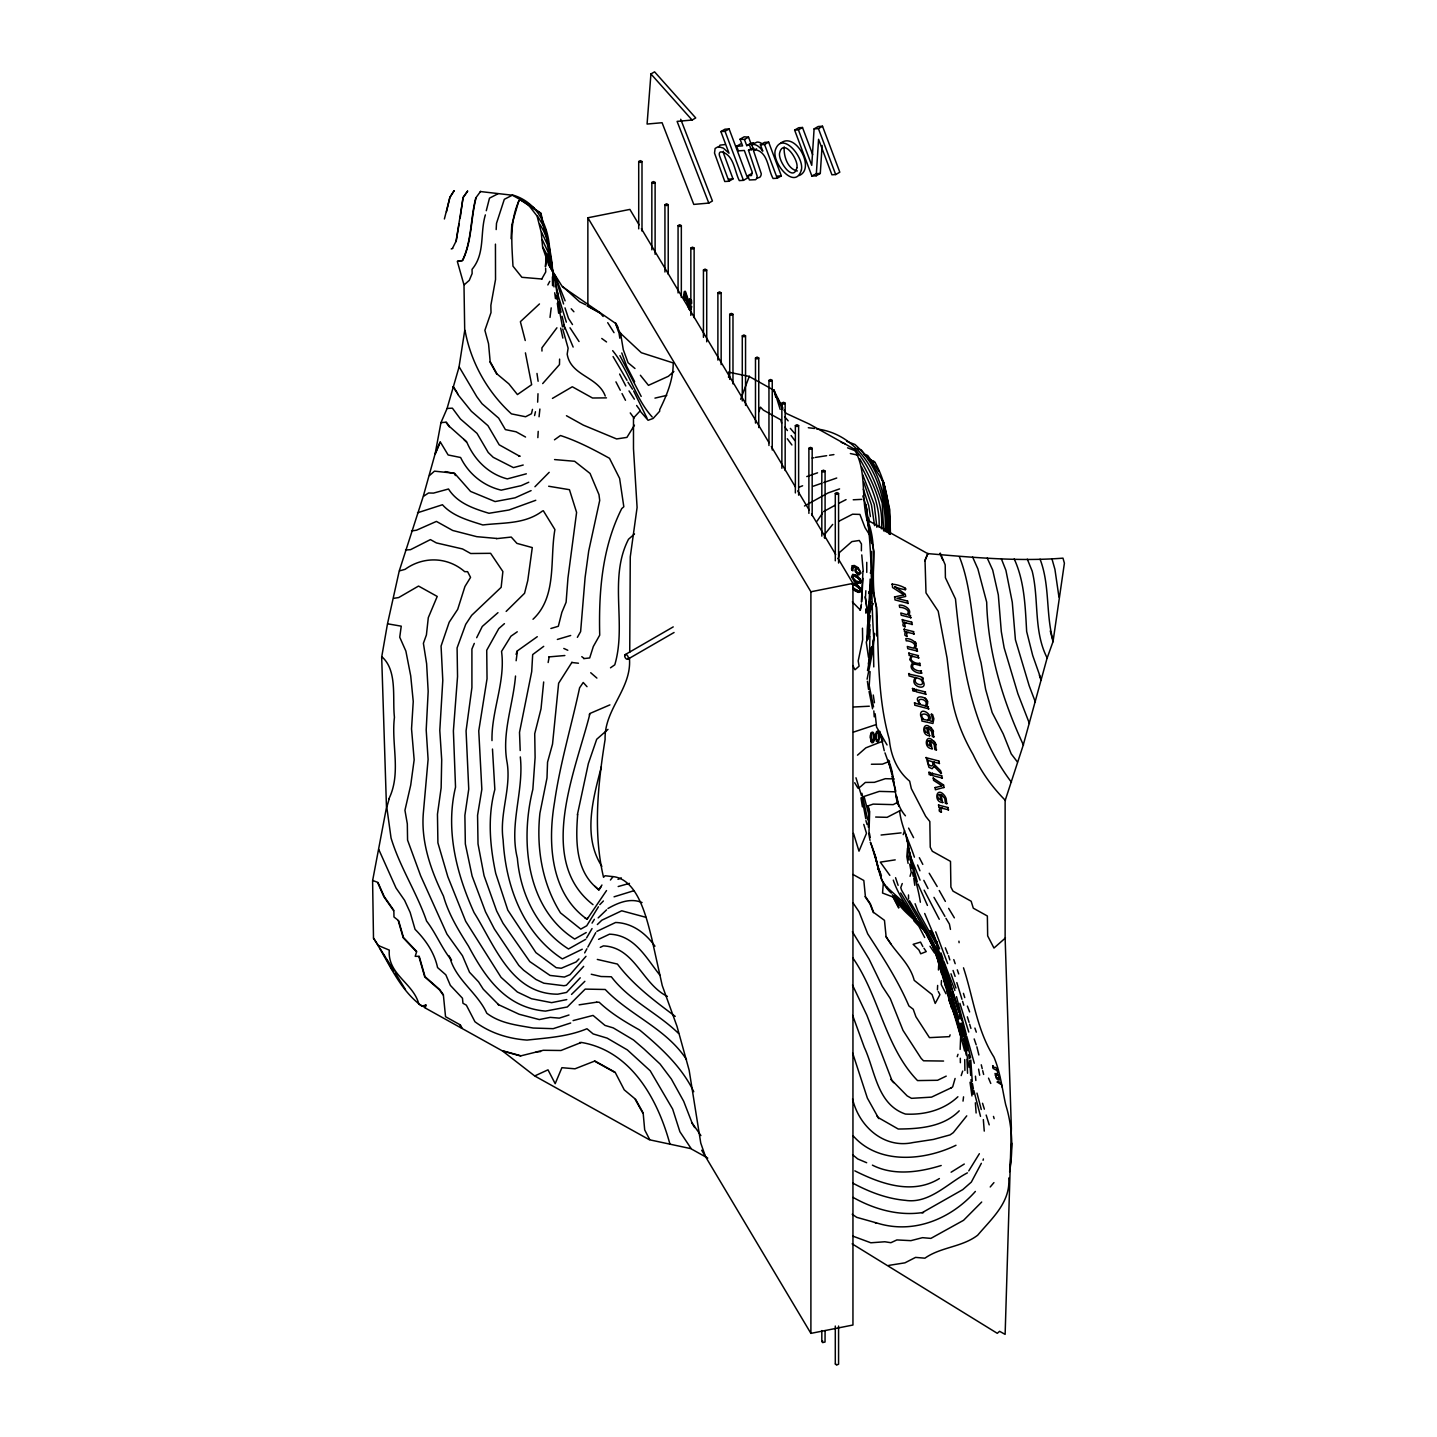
<?xml version="1.0" encoding="UTF-8"?>
<svg xmlns="http://www.w3.org/2000/svg" width="1437" height="1437" viewBox="0 0 1437 1437"><rect width="100%" height="100%" fill="white"/><g stroke="black" fill="none" stroke-linecap="round" stroke-linejoin="round"><path stroke-width="1.5" d="M935.505 942.079L935.577 940.876M870.409 737.63L870.642 734.469M876.444 741.241L877.72 741.869A2.856 1.599 -87.5 0 0 878.797 740.809L879.354 733.876M879.588 737.235L879.588 736.067M873.049 741.348L873.498 735.187M871.235 737.468L871.612 733.642L872.888 733.086M871.558 551.413L871.648 577.225M881.707 740.306L881.42 735.942M869.331 659.511L869.942 636.555M577.369 814.833L588.344 763.622L596.696 739.283L607.977 729.385M577.692 814.438C575.554 840.807 575.375 872.439 599.067 889.826L601.205 886.485M870.139 579.057L868.667 612.737M870.948 580.512L868.433 617.299M867.679 819.737L861.913 793.278M868.307 827.155L868.72 814.438L864.068 796.439L879.246 791.392L894.497 791.787M866.583 641.818L870.499 615.629M868.074 639.321L869.96 624.718M869.565 636.25L870.121 629.586M934.086 736.822L932.344 736.642L931.697 731.631L928.41 727.894M936.619 749.773L934.876 749.611L934.23 744.582L930.942 740.863M947.127 803.552L945.384 803.391L944.756 798.361L941.451 794.643M515.524 676.019C513.135 704.579 502.106 731.792 506.776 760.694C511.985 787.458 499.142 813.091 503.13 839.873C505.608 885.39 522.601 932.972 562.37 958.91L582.254 949.228M516.134 660.733L517.464 650.817L537.276 636.699M537.654 402.162L537.995 393.738M960.15 1049.387L960.652 1036.67M629.424 658.2C632.082 688.628 604.115 708.908 605.103 739.48C597.828 784.62 592.942 832.49 603.54 877.306L605.067 875.744L611.497 876.462C637.561 877.845 646.416 917.201 651.823 938.702L662.241 985.548L677.007 1026.359L689.149 1070.206L700.753 1143.044L705.567 1156.875M495.442 244.128L495.531 279.514L490.879 305.291L491.005 312.583L484.88 330.312L488.544 343.748L490.161 361.603L497.076 374.015L508.878 383.877L517.428 394.564L531.654 384.685L525.421 352.855M496.178 229.561L496.501 223.328L504.315 199.312L512.668 195.019C540.635 203.03 551.179 232.686 549.67 259.253M511.087 238.704L511.77 225.106L518.811 200.677L520.679 199.689L540.923 213.125L546.222 236.943M861.392 601.887L862.936 571.549M861.715 601.708L862.901 578.285M865.541 596.463L865.846 590.715M866.762 572.411L866.745 562.334M937.427 989.859L937.642 985.441M938.433 970.011L938.648 965.592M941.469 980.537L941.253 984.614L946.031 993.829M629.729 652.308L630.268 556.873L637.094 507.477L633.483 448.703L633.483 418.023L640.04 410.964L648.087 420.287L653.134 418.454L659.691 411.216L659.691 409.671C666.84 395.103 673.378 379.458 673.199 362.932L641.333 352.712L620.173 332.989L615.503 323.325L562.334 286.681L548.7 264.947L542.629 247.415L541.264 232.435L537.061 216.017L527.397 203.569L512.344 195.216L480.299 191.534M537.851 437.638L538.21 431.369M539.055 416.766L539.899 409.042M549.221 656.709L548.144 662.529M950.126 1034.838L949.48 1036.634L929.452 1037.64L915.908 1016.731L913.231 1009.223L908.92 1005.954C897.945 980.393 882.839 957.15 867.714 933.852L859.057 911.794L853.057 902.921M976.118 1112.992L975.364 1102.79M984.255 1131.099L983.339 1119.603M816.216 175.781L818.569 139.299L831.915 174.793L835.705 174.56L839.801 172.189L822.521 126.24L818.192 126.51L814.096 128.881L811.743 165.345L798.415 129.851L794.625 130.102L811.887 176.05L816.216 175.781L820.293 173.428L822.108 145.532M1009.618 1171.712C1013.265 1149.061 1012.474 1126.374 1005.702 1104.748C1002.164 1088.671 1000.403 1072.451 993.937 1057.093C976.693 1029.898 973.262 997.368 963.491 967.819M874.199 740.127L874.432 738.115M874.414 739.175C875.367 736.876 873.337 728.667 870.822 733.624M870.409 736.48L870.499 735.421M875.6 734.541L875.582 737.935M883.36 882.498L882.552 893.042L893.491 897.191L898.915 907.663M907.501 848.117L906.837 856.703L908.094 863.386M908.525 844.345L907.789 853.991L908.938 860.062M708.8 203.084L677.096 121.373L692.095 120.043L695.724 117.942L654.571 71.85L650.925 73.952L647.081 124.049L662.08 122.72L693.784 204.413L708.8 203.084L712.429 200.982L680.725 119.271M873.588 739.031L873.247 740.971M852.482 567.633L852.842 570.902L851.548 568.89L852.267 565.711M691.718 306.62L690.928 309.063L689.796 308.093M934.535 940.014L937.265 942.798L936.421 941.469M997.062 1082.151L997.835 1081.109L1000.152 1082.582M858.967 574.71L855.662 572.231A3.467 1.994 60 0 1 854.943 570.238L855.59 567.956M545.306 266.671L546.725 253.702M545.629 266.474L546.814 255.678M551.197 307.877L550.012 317.415M728.523 377.392L729.116 372.021M1011.702 1143.133L1010.103 1168.191M858.841 577.405L860.152 579.075A3.449 1.994 60 0 1 860.871 581.554L860.494 582.883M860.709 591.325L860.835 590.553A3.449 1.994 60 0 0 860.062 588.11L858.015 585.631M868.649 593.445L868.864 591.685M868.72 609.09L868.649 619.096M868.936 607.312L871.217 587.751M868.882 613.168L871.038 594.72L872.852 591.254M870.858 601.69L867.732 623.963M783.991 409.976L786.201 413.407L809.157 423.987L854.171 449.045C867.194 470.635 860.781 496.519 867.05 519.871L927.691 553.604L924.709 560.897M927.997 553.425L925.033 560.699L926.003 592.888L938.199 611.192L947.055 658.038L950.611 688.377C952.965 712.016 961.407 734.181 973.1 754.533C981.22 771.795 991.961 786.955 1005.451 800.463M963.024 1101.119L963.544 1096.844M852.159 1243.849L997.278 1333.32L999.577 1331.309L1005.128 1334.38L1011.379 1128.44L1005.128 938.145L1005.128 800.643L1023.162 745.39L1046.998 658.469L1053.034 641.62L1064.404 563.178L1062.967 558.149C1017.809 561.705 972.4 557.358 927.691 553.604M859.685 581.877L859.937 581.069A1.94 1.114 60 0 0 859.452 579.452L858.446 578.392M859.829 590.553L859.955 590.05A1.94 1.114 60 0 0 859.362 588.469M852.464 576.183L852.41 577.225M460.199 217.975L462.983 197.552L467.528 191.121M476.096 197.767C470.743 218.478 472.001 241.326 462.66 260.456L457.649 261.229M872.798 645.141L874.001 636.304M1008.756 1177.999C1010.678 1202.248 991.835 1218.468 977.663 1235.227C961.874 1247.298 940.948 1246.885 924.907 1258.183L915.567 1257.393L904.933 1262.836L888.623 1265.422M559.604 359.106L559.478 364.585L542.683 383.589M838.525 558.346L839.424 552.544L851.872 541.605L859.272 540.474L861.446 543.94L861.392 550.82M867.643 621.179L868.559 615.18M875.546 734.541L876.606 731.505L878.258 731.217M543.671 681.982L541.013 708.872L534.726 733.732L535.103 757.533L532.84 789.398C520.05 840.501 526.05 908.166 574.656 939.044L586.224 932.541M456.14 241.578L459.104 223.669M855.751 569.77L856.883 568.405L858.985 569.788M874.594 633.358L872.51 652.075L867.104 679.216M873.229 641.405L874.558 633.951M707.74 1158.078L690.73 1148.612L649.38 1139.757L534.744 1075.99L502.573 1051.004L424.975 1007.84L425.675 1005.038L421.921 1006.151C398.875 989.357 388.547 961.461 373.494 938.163L372.596 880.719L386.481 807.45L381.685 657.068L387.451 624.017L399.217 571.046L423.232 496.448L435.16 453.697L440.961 422.622L447.033 408.611L458.978 367.297L464.708 330.582L463.989 284.903L457.325 261.408L462.337 260.654C471.677 241.506 470.42 218.658 475.773 197.947L480.623 191.337M876.911 732.385L876.462 738.528M869.134 657.32L873.013 644.638M868.307 663.948L870.84 650.692M867.499 670.558L871.415 649.973M859.829 572.986L859.973 571.746M485.365 214.885C479.85 233.225 485.329 253.487 472.055 269.33L472.126 273.569L469.27 280.359L464.313 284.706M486.281 210.718L489.496 198.144L497.849 193.851M824.281 537.761L825.161 533.81L832.688 524.415M860.044 610.24L861.428 604.007M861.284 605.911L860.368 610.06L852.357 601.887M638.711 228.86L638.711 161.537L640.345 160.603L641.998 161.537L641.998 231.106M641.998 161.537L640.345 162.489L638.711 161.537M651.841 249.804L651.841 182.481L653.476 181.547L655.11 182.481L655.11 254.295M655.11 182.481L653.476 183.433L651.841 182.481M664.936 272.006L664.936 204.683L666.588 203.749L668.223 204.683L668.223 274.251M668.223 204.683L666.588 205.635L664.936 204.683M678.066 292.95L678.066 225.627L679.701 224.675L681.336 225.627L681.336 297.441M681.336 225.627L679.701 226.579L678.066 225.627M690.838 315.404L690.838 248.08L692.49 247.128L694.125 248.08L694.125 317.649M694.125 248.08L692.49 249.014L690.838 248.08M703.447 337.336L703.447 270.012L705.082 269.078L706.717 270.012L706.717 341.826M706.717 270.012L705.082 270.964L703.447 270.012M717.889 360.112L717.889 292.789L719.524 291.837L721.158 292.789L721.158 364.603M721.158 292.789L719.524 293.741L717.889 292.789M729.709 379.386L729.709 314.308L731.343 313.374L732.978 314.308L732.978 383.877M732.978 314.308L731.343 315.26L729.709 314.308M742.282 400.941L742.282 335.863L743.917 334.929L745.552 335.863L745.552 405.432M745.552 335.863L743.917 336.815L742.282 335.863M755.485 423.089L755.485 358.011L757.119 357.059L758.754 358.011L758.754 427.579M758.754 358.011L757.119 358.945L755.485 358.011M768.957 445.506L768.957 380.428L770.591 379.476L772.244 380.428L772.244 449.997M772.244 380.428L770.591 381.362L768.957 380.428M781.872 468.282L781.872 403.186L783.524 402.252L785.159 403.186L785.159 470.51M785.159 403.186L783.524 404.138L781.872 403.186M795.362 492.927L795.362 425.603L796.996 424.669L798.631 425.603L798.631 495.172M798.631 425.603L796.996 426.555L795.362 425.603M808.887 513.368L808.887 448.29L810.54 447.338L812.174 448.29L812.174 515.614M812.174 448.29L810.54 449.242L808.887 448.29M821.82 536.145L821.82 471.067L823.455 470.115L825.089 471.067L825.089 538.39M825.089 471.067L823.455 472.019L821.82 471.067M835.292 560.807L835.292 493.484L836.927 492.532L838.579 493.484L838.579 563.053M838.579 493.484L836.927 494.436L835.292 493.484M825.089 1330.572L825.036 1342.032L822.629 1342.607L822.629 1340.972M838.579 1326.046L838.579 1364.198L836.514 1365.114L835.508 1363.731M532.48 409.383L531.474 413.73L525.601 416.748L511.446 413.874C487.466 391.996 470.887 362.501 465.031 330.402M534.582 415.562L535.462 411.736M446.476 211.85L449.889 197.336L454.092 190.726L449.889 197.336L444.392 218.981M425.999 1004.858L425.298 1007.66L418.832 1004.068C413.407 983.016 387.397 974.484 389.283 950.108L378.973 945.815M601.385 766.711C593.014 798.703 582.506 836.424 601.852 866.313M870.086 671.6L869.205 685.665L873.57 706.95M983.07 1160.288L983.411 1158.958M784.207 146.969C783.452 155.717 787.548 169.207 797.373 170.949M874.253 740.127L873.696 741.69A2.856 1.599 -87.5 0 1 872.618 742.749L871.702 742.516M934.373 766.047L932.146 768.741L928.931 767.34L926.2 757.407M870.606 734.469L871.163 732.924M389.247 798.595L386.804 807.271L391.044 837.987C399.827 867.104 416.784 892.557 426.591 921.081C435.501 932.595 441.195 946.857 450.104 958.443C456.589 980.321 477.479 992.859 486.784 1013.229C500.507 1023.593 517.104 1025.12 533.127 1028.03L553.173 1028.676L570.687 1023M910.052 876.336L911.22 872.187L909.693 864.104M749.36 376.207L740.648 399.235M860.853 573.327L858.931 574.728M388.924 798.774C401.498 773.052 391.098 744.384 394.439 717.279C392.265 698.4 397.618 670.72 382.008 656.871M589.296 714.872L589.691 713.632M519.134 200.479C509.345 221.424 511.823 243.967 512.973 266.15L521.9 277.305L541.965 279.012M957.24 1056.644L958.012 1054.309M955.102 1078.468L952.695 1086.803L951.114 1087.917M961.191 1075.612L962.7 1071.068M758.862 411.718L760.46 407.138L763.388 410.138L780.686 419.766L781.638 423.125M903.208 834.646L904.591 830.712M902.256 883.539L900.765 887.653L901.628 890.275L935.289 947.719L944.378 968.736L959.054 1019.049M870.319 573.094L871.792 569.286M718.716 147.364L719.991 145.137L724.859 144.58M435.16 453.697L439.991 442.183M435.483 453.517L440.315 442.003L448.146 454.972L460.612 457.505C468.516 473.851 483.479 485.957 501.208 490.161L521.164 485.652L528.762 482.239M474.3 643.399L471.911 649.075L471.911 687.622L466.073 730.912L468.749 789.129L464.887 815.336L465.337 843.95L472.108 876.067L485.544 911.902L494.364 928.949L518.829 965.466L523.625 970.209L535.929 979.441L543.869 983.213L563.933 985.728L566.376 985.243L583.673 966.365M476.671 637.723L482.257 626.478L497.974 612.665M857.188 575.896L852.752 574.297L851.53 576.973M452.457 248.403L456.05 241.2L463.145 197.552L467.672 191.139M873.301 603.63C867.732 614.497 866.816 627.897 867.23 639.86M541.641 279.191L545.719 271.988L545.647 268.306M547.838 284.939L549.778 281.311M981.363 1163.305L971.322 1182.112L962.772 1189.62L922.32 1212.594C898.323 1216.151 873.947 1209.164 853.129 1197.434M852.41 576.219L853.344 575.608M584.661 952.911L586.925 948.761M587.859 947.055L595.744 932.667M585.991 956.306L570.058 974.645L564.382 977.052L550.03 975.436L529.786 961.587L503.004 923.237L496.681 911.04L484.053 875.654L478.018 843.932L477.569 815.318L481.844 789.344L478.755 730.894L487.035 678.767L486.73 650.242L498.801 628.598L504.441 623.64M577.369 637.345L580.62 631.597L585.11 577.387L588.703 551.018L599.714 500.417L598.978 494.633L590.068 473.456L574.62 461.277L554.556 459.571M592.044 928.571L586.583 937.912M869.583 650.494L871.846 646.686M634.453 425.19L626.927 437.387L616.617 438.95L583.332 425.118L566.447 415.724M517.14 650.997L516.081 654.374M571.962 662.295L558.634 683.24L552.527 744.097L547.551 762.167L546.994 777.974L539.917 813.198C536.235 847.525 541.965 883.36 560.502 912.89L580.782 929.11L586.745 925.769L598.439 906.783M587.589 918.117L586.943 919.159C550.317 893.221 547.641 842.639 554.538 802.223C560.089 763.388 571.459 725.936 579.596 687.82L583.224 682.485L587.014 686.688M592.044 923.111L594.379 919.321M968.772 1170.886L979.369 1153.713M601.941 885.012L598.744 890.024L595.008 886.342M817.06 521.164L822.467 513.225M916.177 677.941C910.968 685.198 928.338 687.946 920.542 679.18L916.555 677.725M925.23 706.052C930.44 698.813 913.106 696.065 920.866 704.813L925.626 705.836M556.927 327.798L541.929 347.826L541.965 351.059M927.673 720.566C932.793 713.255 916.159 710.992 923.74 719.452L928.051 720.35M610.42 880.019L612.611 877.235M606.522 890.563L587.266 918.979L585.093 918.135M599.804 904.663L603.396 900.981M533.001 619.257C557.376 596.499 549.581 559.388 554.916 529.588L543.33 510.764L542.414 511.051C524.739 524.415 503.201 522.457 482.85 524.972C468.678 520.463 452.673 516.188 442.452 504.746L417.52 512.793M966.76 1115.848L953.288 1132.643L950.055 1134.907L933.349 1139.451L912.872 1142.577C883.575 1148.899 858.787 1125.997 852.554 1098.892M999.29 1078.63L997.009 1077.984M780.399 143.377C795.415 130.767 815.911 168.83 799.152 175.548M539.468 303.943L520.374 321.69L525.241 340.515M990.219 1186.98L993.937 1182.615M912.585 656.08C907.34 660.212 916.429 664.433 919.985 663.211M914.076 663.66C908.849 667.792 917.92 671.995 921.458 670.774M981.705 1202.033L963.562 1220.3L930.889 1238.389L922.5 1237.67L910.896 1240.652L896.886 1239.933L890.886 1242.7L884.815 1241.766L870.84 1242.789L852.698 1236.071M578.985 958.928L576.165 961.928L561.256 968.251L556.209 967.676L535.929 952.641L507.818 910.16L495.747 873.48C489.891 845.854 487.412 817.132 494.849 789.488L492.478 749.054M873.103 741.348L871.756 741.223L871.181 737.468M534.941 486.748L549.185 472.324M910.645 615.467L908.489 615.18C913.016 609.755 904.089 604.456 899.257 605.139L899.688 607.384C903.226 607.007 911.579 610.42 906.927 614.731L900.783 612.988L901.233 615.234L911.076 617.694M917.183 648.931L915.028 648.644C919.554 643.219 910.627 637.92 905.795 638.621L906.226 640.848C909.765 640.471 918.117 643.884 913.465 648.195L907.322 646.452L907.771 648.698L917.632 651.159M580.261 977.807L566.573 992.428L557.772 994.188C511.141 994.153 494.813 945.456 474.066 912.603C456.355 873.355 445.326 829.939 455.529 787.153L453.391 730.93L457.541 676.522L457.092 647.907L465.714 624.341L471.677 615.323L501.154 587.338L502.878 571.531L490.61 553.317L470.707 553.514L462.534 548.952L436.381 542.917L430.417 539.593L410.533 549.67L405.503 550.03M571.513 994.422L584.859 981.309M860.547 582.847L858.033 583.35M598.169 917.902L606.558 909.855M597.343 924.53L601.834 920.201L621.736 910.789L646.039 917.345M851.746 583.889L854.261 583.404M911.238 655.703L909.693 659.565L912.729 663.283M429.519 475.503L434.477 471.156L454.559 473.258L470.546 491.418L495.082 501.567L515.057 497.831L531.097 490.61M673.881 371.447L668.367 376.296L648.464 385.35L640.381 375.255M506.165 611.408L524.559 593.283L527.774 580.548L532.283 547.587L516.925 543.384L511.249 537.061L496.483 538.659M634.507 533.989L628.508 539.252C608.318 578.375 626.909 624.143 614.767 664.828L610.491 667.81M869.313 706.214L853.578 707.004M857.494 755.179L865.846 747.851L883.001 741.115M860.027 787.117L865.361 782.429L874.379 782.339L885.336 778.692L894.155 778.926M1005.451 937.948L993.973 948.043L987.668 935.9L987.363 915.998L973.298 908.184L971.161 901.233L953 891.12L950.899 887.078L950.504 861.374L932.326 851.261L930.242 847.219L929.829 821.515L925.679 816.324L911.327 788.608L909.675 781.207C896.939 770.735 890.742 755.215 889.287 739.337C877.127 696.46 878.761 651.356 876.642 607.222C868.738 578.392 879.264 547.946 867.373 519.691M975.382 1191.435C950.504 1219.384 913.106 1234.473 876.839 1222.995L856.703 1217.337L852.249 1214.247M912.351 663.499C907.573 668.87 917.345 674.348 921.907 673.019M543.725 646.345L532.678 654.589L531.708 671.618L519.511 732.349L520.194 750.527M548.898 656.907L564.849 655.523M906.154 622.652L904.627 624.053L905.256 626.712M908.004 632.172L906.496 633.573L907.124 636.232M942.385 808.025L940.876 809.444L941.504 812.103M915.495 677.42C907.735 686.688 930.817 692.832 922.105 679.288M957.904 1096.754C943.786 1110.118 924.458 1115.076 905.472 1114.07C877.037 1104.406 875.169 1070.619 864.338 1047.429L852.662 1015.438M928.464 706.645L926.308 706.357C933.385 696.424 909.567 692.185 920.075 704.256M554.466 439.812L560.466 435.519C577.8 441.213 593.625 449.53 609.486 458.295L619.616 478.395L623.82 506.758L621.736 508.59C601.995 547.748 598.654 592.008 599.714 635.154L593.319 646.506L589.691 657.948L583.673 658.631M517.266 631.795L510.943 636.196L501.549 651.41C505.644 681.821 491.328 710.758 491.993 740.612M959.233 1110.837C943.373 1127.039 919.429 1128.907 898.215 1129.015L878.223 1117.573L867.373 1098.119L852.644 1053.052M904.699 622.239L903.586 622.957A4.383 2.533 60 0 0 903.083 625.76L904.879 626.945M906.567 631.759L905.454 632.46A4.383 2.533 60 0 0 904.951 635.28L906.729 636.447M940.948 807.612L939.834 808.33A4.383 2.533 60 0 0 939.331 811.133L941.109 812.318M859.739 581.859L856.093 581.015L852.446 577.189M964.281 1164.042L951.114 1172.215M967.406 1172.861C947.791 1183.064 929.362 1204.026 905.382 1200.344C886.737 1198.692 869.151 1191.92 852.824 1183.136M931.499 714.135L932.595 720.566L931.535 721.446L929.47 720.404C933.601 714.638 919.806 706.088 920.578 715.195A4.976 2.874 60 0 0 921.836 718.177L922.931 718.895M939.385 1178.556C912.315 1195.243 880.594 1183.747 854.835 1170.85M552.437 398.408L572.303 386.769L592.511 398.013L606.468 397.869M728.918 181.26L724.769 181.511L714.512 153.058L715.123 148.442L718.32 146.646L723.368 148.137L729.008 153.22L720.889 131.575L724.966 129.204L729.116 128.953L747.545 177.99L743.468 180.344L739.319 180.613C734.379 171.111 734.038 154.424 721.158 151.873A4.509 2.605 60 0 0 719.524 155.789L728.918 181.26L732.996 178.889L723.619 153.436A4.509 2.605 60 0 1 723.386 151.262M720.889 131.575L725.038 131.306L729.116 128.953M740.073 139.173L744.168 136.82L748.533 137.144L750.832 143.251L753.707 143.071L746.737 145.622L744.438 139.497L740.073 139.173L742.588 145.873L736.624 146.251L738.349 150.849L744.33 150.472L752.198 172.081L751.497 175.512L747.815 175.745L749.395 179.966L755.575 179.697A9.071 5.245 60 0 0 757.155 176.05L748.479 150.22L751.192 148.64M744.438 139.497L748.533 137.144M736.624 146.251L740.702 143.898M746.737 145.622L750.832 143.251M751.695 144.706L752.97 144.472A11.73 6.772 60 0 1 760.263 148.083L762.796 151.101L760.407 144.76L764.502 142.407L768.651 142.137L781.333 175.871L777.237 178.224L773.088 178.493C767.825 169.44 768.292 152.232 755.539 149.771L753.85 150.418L751.695 144.706L757.065 142.101A11.73 6.772 60 0 1 761.861 143.61M748.479 150.22L754.066 148.46M753.85 150.418L756.58 148.837M760.407 144.76L764.556 144.508L768.651 142.137M794.625 130.102L798.703 127.731L802.493 127.498L812.695 154.639M798.415 129.851L802.493 127.498M814.096 128.881L818.425 128.611L822.521 126.24M747.815 175.745L751.91 173.392M811.887 176.05L814.617 174.47M625.149 654.661L673.235 626.891M627.897 659.152L674.061 632.496M851.8 570.309L851.602 568.872M853.291 566.807L856.075 567.705L854.422 566.986M903.837 594.774L892.557 587.517L892.287 583.979M907.843 601.133L896.957 598.367L905.687 596.463L905.238 594.164L895.071 586.709M891.91 584.212C902.993 584.536 915.495 593.876 894.694 586.925M908.274 603.36L894.982 599.912L894.784 596.732M904.322 622.455L902.544 621.952L902.49 619.491M902.095 619.724L911.956 622.185M906.172 631.975L904.394 631.472L904.34 629.011M905.759 622.868L912.405 624.412M903.963 629.226L913.824 631.705M907.627 632.388L914.255 633.933M910.86 655.919L909.082 655.416L909.028 652.955M908.651 653.188L918.494 655.649M912.208 656.314L918.944 657.877M913.681 663.876L920.416 665.457M915.1 677.635L909.028 675.911L908.974 673.45M908.597 673.684C910.07 675.174 927.943 676.504 921.728 679.521M914.848 691.071L912.746 690.802L912.693 688.341M912.315 688.557L914.417 688.826M926.039 694.233L916.195 691.772L916.141 689.311M915.746 689.526L925.608 692.005M928.913 708.89L914.758 705.208L914.686 702.729M931.122 714.351L932.559 714.512L933.87 718.787L932.936 723.494L921.907 721.051L921.853 718.59M928.194 733.068L925.715 732.098L924.674 729.978L924.943 728.164L927.134 727.643M933.691 737.037L933.134 732.008A6.323 3.646 60 0 0 931.212 728.487C922.985 718.644 920.273 736.247 929.937 735.672M930.727 746.037L928.248 745.049L927.206 742.947L927.476 741.115L929.667 740.594M936.223 749.988L935.667 744.959A6.323 3.646 60 0 0 933.745 741.456C925.518 731.595 922.805 749.198 932.469 748.641M927.655 760.371L932.362 761.718C935.271 769.496 925.608 765.023 928.033 760.155M941.522 773.357L940.552 770.663L934.158 764.322L934.104 761.879M925.823 757.622L939.115 761.071M933.727 762.095L939.564 763.424M931.248 774.902L929.146 774.633L929.092 772.172M928.697 772.405L930.799 772.675M942.438 778.082L932.577 775.621L932.523 773.16M941.953 785.752L933.493 780.309L933.439 777.848M932.146 773.375L942.007 775.836M944.253 787.35L935.343 789.757L935.325 787.458M933.062 778.064L943.822 785.123M941.253 799.816L938.756 798.828L937.714 796.727L937.984 794.895L940.193 794.374M940.552 807.828L938.774 807.325L938.72 804.864M946.749 803.768L946.175 798.756A6.323 3.646 60 0 0 944.253 795.236C936.044 785.374 933.314 802.978 942.977 802.421M938.343 805.097L948.204 807.558M942.007 808.241L948.636 809.803M585.703 939.331L568.513 948.977C537.456 929.38 520.356 894.065 517.374 858.248C508.896 824.299 524.11 791.051 520.302 756.922M804.486 506.004L828.143 492.909L839.585 488.903M823.545 511.626L835.382 505.088M929.883 930.655L930.44 931.93M931.41 931.338C939.762 950.468 928.518 921.243 933.026 936.637M838.939 503.255L846.052 499.609M838.615 521.38L852.572 514.212L859.919 514.41L865.038 527.648L869.601 534.905M896.742 802.816L893.203 804.63L873.157 804.109L867.804 805.959L869.349 811.905M900.334 810.54L887.096 817.33L875.672 817.042M955.982 1145.271C924.296 1160.701 878.6 1164.94 853.165 1135.841M852.213 565.747L854.368 565.495L858.32 567.759M535.767 500.292L508.967 510.009L488.975 513.278C473.743 508.608 457.433 503.219 448.506 488.993L433.489 493.107L428.531 492.981L423.556 496.268M946.229 1076.115L937.571 1080.283L917.542 1080.588C885.174 1047.304 879.354 996.218 852.913 958.03M614.066 896.814L634.004 890.671M607.959 908.507C618.197 902.652 630.376 897.64 642.07 902.544M596.894 931.356L615.611 922.482C632.406 923.021 645.482 933.152 654.967 946.193M598.582 939.349L609.504 934.176C634.507 935.002 646.129 957.85 659.799 975.04M600.253 947.36L603.396 945.887C634.92 947.306 642.123 984.04 667.361 996.398M535.067 1075.792L548 1069.829L555.185 1083.678L561.903 1067.691L574.98 1068.805L594.9 1060.991L615.126 1072.236L624.251 1089.857L635.585 1099.323L643.147 1112.903L644.692 1129.913L649.686 1139.559M609.917 704.884L589.996 713.453L589.511 715.357C575.249 771.525 536.235 860.655 592.996 904.645M951.438 1087.719L931.535 1097.132L911.507 1098.335L907.178 1095.91L891.892 1080.319L866.888 1015.294L852.5 985.046M618 879.354L621.323 877.899M618.179 886.539L629.46 883.378M992.608 1065.625L993.344 1067.565C998.823 1065.302 998.266 1078.181 997.17 1070.583L993.093 1068.463L993.111 1065.841M877.109 732.134C879.749 732.529 879.785 740.504 877.091 740.648M798.864 487.251L802.618 485.778M889.575 761.341L882.426 764.143L871.379 764.25M860.116 592.242L857.997 592.349M452.691 248.457L451.236 248.96M806.768 476.581L817.563 472.809M813.216 486.227L821.623 483.281M823.742 482.545L836.729 478.018M853.344 566.789L852.536 569.339M853.47 732.116L875.259 724.877M997.763 1082.42L1000.817 1084.27M757.101 178.17L759.67 177.326A9.071 5.245 60 0 0 761.251 173.679L752.557 147.849M568.998 1014.989L559.298 1018.132L550.245 1017.36L539.288 1019.569L519.17 1014.271L498.621 1004.714L483.263 989.195L478.575 981.866L469.522 972.256L462.463 955.731L446.943 934.086L420.628 875.744L407.569 840.106L407.318 823.868L404.947 810.288L410.713 785.141L414.161 759.85L411.539 728.882L413.245 701.472L410.713 675.857L405.881 651.105L399.737 637.22L401.246 626.173L387.774 623.838M550.892 628.49L558.328 626.281L561.849 612.378L566.106 602.247L567.956 578.015L576.596 512.416L569.447 489.694L548.665 486.245M557.358 639.447L570.687 635.495M579.668 1042.508L580.997 1042.615M536.217 1051.758L540.617 1051.579M941.199 1165.497C919.339 1172.269 893.652 1176.023 872.403 1165.138M520.068 456.104L519.026 456.283M523.212 465.013L513.44 467.618L493.232 457.325L488.239 452.511L477.012 433.363L460.397 418.957L452.386 408.162L447.356 408.431M526.337 473.815L507.315 478.898C488.311 473.976 474.192 459.571 466.648 441.77L449.583 426.591L446.296 422.173L440.961 422.622M399.54 570.866L405.09 569.339C423.358 556.119 447.59 556.73 464.708 571.675L467.582 571.657L470.564 577.387L464.941 586.494L457.702 609.342L449.188 622.221L441.069 646.075L442.794 680.437L439.794 730.445L441.698 759.85L441.141 787.907L437.459 814.222L437.908 842.836L447.823 876.714L465.714 921.351L501.046 977.322L517.356 991.997L531.51 998.733L551.61 1002.649L566.771 999.595M934.93 787.674L941.576 785.985M923.524 1212.612L922.015 1212.774M931.877 933.26L932.308 935.2L931.032 933.044M654.949 398.121L666.786 395.373M894.407 596.966L903.46 595.008M998.392 1075.217L995.033 1073.475L996.362 1078.037M587.859 305.147L587.859 217.777L629.891 209.407L639.088 224.837M683.778 299.058L685.772 300.297L683.778 299.058C683.814 272.635 690.514 325.175 689.365 299.165L691.448 300.531L691.664 303.333M689.365 299.165L691.448 300.531M587.859 217.777L810.899 591.775L852.949 583.404L852.949 1325.022L810.899 1333.374L701.687 1150.229M812.192 458.062L813.917 457.792M815.444 457.415L826.652 455.691M829.526 455.26L833.909 454.595M411.503 530.971L416.514 530.199L436.417 521.415L452.691 530.469L476.743 536.666L496.807 538.462M393.684 598.331L398.696 597.558L418.544 586.062L437.225 596.445L428.298 617.676L426.412 634.938L423.394 643.309L426.627 663.75L428.172 691.413L426.196 729.96L428.1 759.365L423.304 813.432C421.005 842.351 430.92 870.427 443.458 896.077C448.703 914.435 458.457 930.242 468.462 946.067C485.508 977.968 505.878 1007.642 545.449 1011.109L567.31 1006.978L585.182 989.105L605.228 989.482C629.945 1015.384 666.139 1028.425 686.473 1059.464M881.079 835.023L901.089 832.885M895.215 859.865L880.306 862.128L889.844 875.367M579.129 1004.84L596.876 1002.128M573.076 1020.593L593.05 1015.42L604.977 1025.407L613.276 1027.904L633.501 1039.975L644.081 1049.064L660.068 1064.027L671.348 1079.007L683.689 1101.281L692.077 1122.926L700.897 1135.571M852.842 584.697L854.494 584.895M728.846 179.158L732.996 178.889M777.183 176.122L781.333 175.871M815.982 173.697L820.293 173.428M457.595 394.205L471.336 411.251L487.951 425.657L499.196 444.805L519.619 456.212M853.219 499.789L861.805 499.357M571.639 662.475L578.446 663.229M943.57 1061.045L923.524 1060.793L921.153 1058.386L903.011 1030.383L890.257 998.517L882.282 986.357L869.08 959.126L852.392 931.751M859.452 573.327L856.326 571.567M596.553 1002.325L599.121 1002.2C611.192 1013.606 625.185 1021.923 639.645 1030.024C660.84 1047.609 681.677 1066.739 693.748 1091.707M502.896 1050.824L520.966 1055.818L543.33 1050.285L560.951 1050.501L581.32 1042.436C631.328 1050.896 657.715 1099.377 669.822 1143.69M502.573 1051.004L520.643 1055.997M850.363 453.553L857.997 455.17M808.312 427.723L814.51 428.477M858.985 591.11L853.776 588.38M853.291 575.626L857.853 577.818M466.324 441.949L463.864 439.435M445.326 471.623L454.236 473.438L455.475 475.557M728.793 372.201L749.036 376.386L773.789 390.163L782.931 408.216M816.503 428.909C864.302 434.639 887.815 488.041 885.102 531.546M597.307 959.431L617.425 964.065C633.483 985.279 654.176 1000.565 675.228 1016.372M591.254 974.25L601.025 976.513L611.318 976.765C629.478 1000.601 657.374 1012.762 678.551 1033.437M596.894 678.084L590.715 672.732M875.133 1222.689L876.516 1223.192M914.309 702.944L919.698 704.471M921.476 718.805L922.554 719.111M854.207 583.422L855.159 583.727M857.117 583.009L858.087 583.332M858.051 592.331L854.171 590.122M846.609 441.303L854.961 444.482C880.109 467.187 887.006 499.789 886.557 532.157M841.184 442.309L845.297 443.871M857.44 448.506L861.338 449.979L870.355 461.241L882.534 480.533L887.994 532.75M847.561 447.823L856.362 451.164M863.942 454.056L867.714 455.493L878.959 471.462M870.157 459.499L874.899 462.139C887.222 484.053 890.114 509.65 890.15 534.42M372.919 880.54L377.967 882.462L384.2 896.544L393.864 910.429L393.972 916.986L398.606 920.65L403.51 937.589L416.73 951.51L415.185 956.341L419.209 956.306L425.047 976.693L439.776 989.644L443.35 994.673L445.542 1016.695L460.361 1024.94L461.978 1028.066M996.847 1074.75L995.392 1075.235L997.062 1077.966M866.673 1162.731L857.727 1158.94L852.608 1154.755M563.807 648.446L567.795 650.26M858.374 574.531L857.135 573.812M854.458 584.913L859.416 588.452M856.111 589.978L857.781 590.823M855.141 574.764L856.147 575.285M857.17 582.973L855.105 581.841M855.105 583.763L857.153 584.895M585.631 304.734L579.578 301.788L562.657 286.484M587.428 305.722L599.786 312.601L603.145 316.481M587.104 305.919L599.463 312.799M525.547 437.046L516.099 431.801L505.393 429.609L498.657 418.131L482.024 403.725L476.797 396.684L459.301 367.1M853.057 874.504L863.817 880.486L865.397 896.472L870.337 903.765L873.678 912.441L884.473 920.345L886.072 936.331C894.497 952.048 909.459 962.377 914.237 980.375L932.056 994.566L935.218 1003.439L939.924 994.655L938.253 991.458M594.577 1061.171L614.802 1072.415M929.937 930.619L932.523 935.936M527.397 203.569L534.223 207.934M498.657 1005.128L497.92 1004.176M855.123 590.805L856.129 591.451M996.793 1074.768L998.05 1075.612M856.147 576.74L859.039 578.913M601.762 338.467L606.54 341.952M520.356 199.887L540.599 213.305L544.461 230.638M579.039 341.539L570.004 327.798M652.218 416.999C635.064 398.247 629.137 370.62 612.665 350.664M857.135 575.932L858.087 576.614M854.207 581.123L855.159 581.805M857.117 584.931L858.051 585.613M581.787 656.637L583.997 658.433M996.937 1073.798L998.787 1075.828A2.766 0.916 66.6 0 1 999.649 1077.822L999.398 1080.049L996.757 1078.63M634.974 368.501L628.059 362.735L623.299 349.766L620.479 332.809M854.458 588.901L852.842 587.302M891.353 893.131C876.804 880.522 878.312 858.751 870.319 842.423M894.461 895.88L908.579 909.621L921.961 927.889M900.748 905.795L896.616 900.011M878.869 1118.615L876.911 1115.866M451.577 960.203L448.919 955.641M925.159 697.987L927.601 701.507M854.261 581.105L851.584 576.955M854.225 590.104L852.698 588.523M858.266 567.795L860.853 572.698M1011.468 782.285C971.538 729.493 961.838 663.175 955.479 598.942L945.402 577.728L945.205 564.849L940.301 553.209M913.896 920.83L918.818 926.2L924.692 937.535M858.5 569.393L859.793 571.279M893.724 1082.708L890.85 1079.403M933.996 766.262L941.127 773.591M997.278 1079.079L996.326 1078.073M416.407 951.689L403.204 937.786L398.283 920.83M443.027 994.871L439.453 989.824L424.723 976.891L418.885 956.485M930.691 727.302L931.589 728.272M571.207 308.775L573.902 311.757M871.756 742.516L871.02 741.51M650.925 73.952L692.095 120.043M878.205 731.217L878.941 732.223M920.093 925.177L899.023 903.819L896.939 899.813M927.871 935.236C918.962 921.117 902.526 913.124 895.125 898.323M784.656 416.73L788.159 420.861M790.332 428.37L794.661 433.435M690.389 306.404L685.413 291.316L684.892 298.824M858.805 586.404L860.062 588.11M873.786 461.187L874.576 462.319M854.494 448.847C868.343 464.115 876.031 483.928 882.228 503.201L883.665 530.936M1000.116 1082.6L1001.014 1083.749A2.766 0.916 66.6 0 1 1001.823 1085.761L1002.038 1086.983M936.17 941.504L937.14 942.995M1023.485 745.192C1002.559 700.196 987.955 652.129 986.68 602.157L977.878 568.89L972.58 556.999M1017.45 762.041L1011.199 753.85L1003.242 733.948L992.159 712.554L985.62 689.293L981.076 662.816C971.053 627.987 972.903 590.769 959.395 556.748M853.327 578.806L852.626 577.728M784.925 427.202L787.404 430.543M791.104 435.537L794.823 440.548M787.278 438.752L791.913 444.985M445.991 422.37L449.26 426.771M927.386 935.038L915.01 918.153L892.323 894.748M915.279 641.872L916.087 643.165M636.609 405.468L640.255 410.515M630.25 412.922L634.058 418.185M929.218 873.247L937.175 886.521M893.293 880.127C899.76 899.436 913.519 914.794 925.015 931.499M691.053 1148.432L679.899 1131.727L672.66 1109.095L650.225 1070.799L627.358 1049.908L607.132 1038.125L593.14 1033.921L586.961 1028.748C567.489 1036.795 547.317 1037.855 527.02 1040.083C508.429 1038.717 490.322 1033.203 474.946 1021.743L466.342 1005.146L462.965 1003.277L462.463 998.23L450.338 985.351L445.829 974.825L437.566 967.568C434.423 952.695 425.675 939.942 415.059 929.344L410.156 912.423L404.587 900.316L396.037 888.03L378.721 849.375M937.571 945.708L936.744 944.612M886.521 886.575L890.006 891.479M885.749 936.529L890.832 943.678M619.922 355.64L641.189 396.414M613.06 356.574L626.999 380.338M925.662 932.811L902.149 901.071L886.378 886.791L881.779 880.432L876.372 860.08M393.54 910.609L383.877 896.742L377.662 882.641M383.679 954.779L384.559 956.036M932.146 934.948L931.41 933.888M605.246 396.055C598.061 376.404 570.74 376.027 567.184 354.167L568.118 348.185L562.747 329.073M933.978 897.371L944.935 916.357M929.99 946.247L934.427 952.821M923.955 948.24L926.236 951.617L920.704 953.791L918.926 949.983L913.124 944.325L920.524 942.115L922.823 946.552M865.074 896.67L870.014 903.963L873.355 912.639M453.391 386.679L457.918 394.025M453.068 386.858L457.379 393.235M859.811 458.888C871.702 480.335 883.935 503.417 881.384 528.852M694.664 1127.56L691.574 1122.441M373.494 938.163L378.649 945.995M380.284 948.941L394.151 971.125M627.951 382.188L632.514 389.229M629.011 390.918L634.364 399.181M572.483 324.546L568.495 318.385L565.01 307.859M607.707 322.66L614.012 332.665M905.436 815.803C891.73 800.229 896.598 777.992 888.317 760.083L891.658 773.663M939.241 890.509L945.366 901.394M900.676 892.988L915.171 916.968M930.278 941.576L935.236 949.659L944.325 970.658L963.688 1040.657L966.221 1055.099M395.229 972.903L405.468 989.554M537.384 215.837L545.485 229.291L552.221 265.773M539.719 224.208C551.898 242.44 552.131 265.791 553.981 286.861M948.654 908.364L954.366 917.848M945.959 918.333L949.408 924.063L950.468 929.398M854.692 782.752L857.997 788.212M496.753 374.195L489.837 361.783M641.387 228.699L769.011 442.686M771.31 446.53L795.451 487.017M797.751 490.879L809.247 510.153M811.546 514.015L835.687 554.502M837.987 558.346L852.949 583.404M642.824 1113.082L635.262 1099.503M887.06 744.941L876.57 727.068L875.169 713.776M541.587 232.255L547.353 244.398L554.431 280.251M634.651 381.721L626.783 366.525L621.79 352.963M909.477 900.712C926.236 928.877 943.462 957.276 951.887 989.267M866.17 506.04L862.829 495.927M865.343 505.321L865.936 506.956M877.953 868.074L879.857 871.487M877.63 868.271L880.504 873.373M876.498 741.241L875.528 737.935M881.51 479.15L882.21 480.712M852.842 665.618L854.997 669.768L859.11 666.157L858.194 660.93L862.649 639.752L862.469 628.185M908.615 828.107L913.573 837.663M919.357 857.709L922.805 864.373M928.015 888.551L923.829 880.36M924.135 890.15L939.259 919.267M615.826 323.145L617.982 327.295M615.503 323.325L618.449 331.696M935.936 943.39L918.045 911.435L915.082 903.711M924.368 930.188L937.283 955.354M633.645 390.972L646.955 417.987M893.167 897.389L898.592 907.861M619.634 374.069L625.796 385.96M615.934 381.847L620.281 390.235M622.023 393.594L625.49 400.294M460.038 1025.138L461.654 1028.263M386.751 959.539L391.942 969.526M861.553 466.917C871.253 485.562 880.162 505.662 879.085 527.163M862.667 474.623L874.271 504.549L876.875 527.289M863.781 482.311L871.505 505.105L874.594 525.637M930.978 933.062L930.493 931.894M935.559 942.043L936.511 943.929L934.733 940.445M931.014 941.684L934.589 949.121M928.302 936.942L935.577 952.066M926.452 933.996L929.092 939.475M1029.431 723.476L1017.881 693.73L1004.14 647.8L1001.302 631.579L998.32 594.918L992.698 570.058L987.255 558.095M554.808 275.06L565.118 300.836M542.324 239.817L548 251.906L554.556 278.257M542.952 247.236L549.796 259.971L554.233 276.658M546.689 256.379L552.131 268.36M549.024 264.767L555.418 277.251L563.591 303.979M998.823 1076.744L999.272 1078.055M573.147 347.071L564.256 325.858M1053.339 641.441C1045.543 614.659 1050.196 585.47 1040.065 559.191M1053.034 641.62L1050.267 630.897M1047.322 658.29C1033.275 631.256 1039.238 599.876 1032.179 571.118L1027.311 559.155M777.938 399.181L782.267 409.168M943.768 961.173L954.922 990.452M944.486 964.892L936.601 945.348M939.978 553.407L942.69 559.855M950.989 973.765L955.964 988.063M988.53 1078.127L990.776 1083.444M878.294 868.146L881.438 875.618M1014.199 558.939C1024.635 581.518 1025.246 607.132 1026.665 631.526L1032.7 655.47L1041.358 680.06M914.417 857.17C909.262 841.579 901.412 827.155 899.544 810.54M917.596 865.002L919.931 870.768M920.057 880.145L911.256 858.446L908.004 846.303M945.33 947.827L947.719 953.755M917.938 883.989L927.44 905.418M873.049 733.391L873.534 735.187M949.588 1000.673L957.743 1022.515M949.264 1000.87L956.665 1019.192M950.989 1005.828L954.922 1015.636M951.635 1008.253L948.546 997.637M1041.035 680.258L1039.382 675.21M967.37 1006.098L969.616 1011.935M920.363 902.22C918.189 887.419 912.854 872.924 910.842 857.781M924.692 913.483L939.636 948.887M818.425 128.611L835.705 174.56M764.556 144.508L777.237 178.224M749.611 145.442L751.335 150.041M725.038 131.306L743.468 180.344M935.99 952.731L944.612 975.921M935.343 951.42L944.271 972.58L950.468 996.146M952.408 1008.63L961.892 1040.424M1001.391 558.885L1005.918 570.345L1012.277 602.247L1015.42 639.77L1029.161 685.7L1035.394 702.118M884.994 752.862L891.712 771.723L893.796 784.422M945.187 966.85L962.054 1021.006M935.307 951.114L945.78 987.255M931.23 941.72L937.373 959.018M931.302 931.481L931.805 933.278M871.073 741.528L870.355 737.63M953.791 959.611L955.192 963.706M957.293 969.831L958.695 973.927M974.897 1028.084L976.298 1032.161M953.072 970.46L955.102 976.388M974.178 1038.933L976.208 1044.843M941.019 952.982L943.067 959.126M895.556 877.684L898.125 885.336M877.001 863.278L870.571 842.369M688.736 305.434L689.221 306.907M931.553 932.541L931.248 931.176M863.35 489.155L868.738 505.662L870.373 516.548M867.05 519.871L873.983 551.467L872.654 588.649L876.319 607.402L876.768 636.016M963.437 993.344L964.748 997.601M948.528 955.713L949.821 959.934M956.808 982.585L961.946 999.272M962.592 1001.355L963.796 1005.217M967.352 1016.821L969.059 1022.336M969.634 1024.186L970.927 1028.407M947.648 963.598L935.703 931.823M959.88 1003.295L968.754 1032.053M956.503 996.631L966.311 1034.568M993.47 1116.423L994.153 1118.651M966.688 1036.113L974.304 1063.254M952.515 991.332L958.946 1012.187M917.309 881.941L908.328 847.902M913.734 877.971L914.794 885.318M982.549 1103.275L984.363 1109.166M986.177 1115.058L989.213 1124.866M855.967 777.776L861.446 795.577M865.918 820.653L867.122 824.587M863.763 824.407L866.493 833.298L858.985 851.171L853.506 833.424M566.34 322.157L558.292 296.04L553.928 275.06M873.912 851.746L875.69 857.907M941.504 967.119L949.354 999.847M938.379 958.299L949.893 1002.272M937.93 960.94L941.774 974.412M774.112 389.984L780.183 409.401M773.789 390.163L775.818 397.259M1051.902 558.706L1054.92 569.303L1058.961 597.091M884.312 485.49L889.772 509.686L890.437 533.917M976.98 1093.108L981.273 1109.49M973.819 1090.396L980.519 1116.351M564.777 329.055L563.771 324.834M562.855 338.09L560.664 328.067M960.15 1023.27L963.419 1035.969M873.265 695.005L874.432 702.729M973.388 1088.689L972.382 1083.462M973.19 1094.347L970.981 1079.636M869.062 691.484L872.564 708.818M971.951 1095.946L970.029 1082.259M868.128 805.78L869.672 811.725L868.918 834.574L870.014 840.429M958.245 1024.509L960.742 1034.55M956.449 1019.893L964.586 1050.842M892.108 776.411L895.808 791.248M876.732 739.875L876.408 738.528M976.873 1046.819L978.866 1054.974M981.273 1064.799L982.243 1068.733M982.71 1070.691L983.644 1074.463M962.574 1023.126L970.658 1057.919M959.449 1014.36L960.491 1018.707M961.533 1023.054L967.837 1050.788M950.971 998.284L955.533 1017.432M945.115 977.968L951.923 1006.583M861.913 797.535L865.775 818.767M860.979 797.858L862.416 806.858M558.634 301.788L561.113 312.188M562.101 316.338L564.094 324.654M558.634 306.045L562.46 326.864M905.454 833.801L907.286 841.579M546.671 238.937L547.551 242.907M866.242 506.776L867.212 511.069M868.631 517.5L869.583 521.793M868.577 521.882L865.882 504.71M978.597 1069.128L979.675 1075.235M875.474 856.111L877.486 865.882M879.857 731.379L884.258 750.761M922.464 677.617L922.859 679.575M904.825 587.877L905.22 589.906M907.465 601.349L907.897 603.576M910.268 615.683L910.699 617.91M911.579 622.401L912.01 624.646M913.429 631.921L913.878 634.148M916.806 649.147L917.237 651.374M918.117 655.865L918.548 658.11M919.59 663.427L920.039 665.672M921.081 670.989L921.512 673.252M925.23 692.221L925.662 694.448M928.086 706.86L928.536 709.106M938.72 761.287L939.187 763.658M941.612 776.07L942.061 778.297M943.426 785.338L943.875 787.584M947.809 807.774L948.258 810.019M928.033 728.128L929.541 735.906M930.565 741.079L932.074 748.857M941.073 794.859L942.6 802.636M926.757 727.858L927.817 733.301M929.29 740.809L930.35 746.252M939.798 794.589L940.858 800.032M914.04 689.042L914.471 691.287M930.422 772.89L930.853 775.118M896.76 796.296L898.754 806.48M895.79 795.182L897.478 803.822M968.592 1054.722L969.328 1058.656M618.772 331.516L619.814 338.198M869.439 833.298L870.193 837.394M688.269 303.458L685.916 293.866L685.772 300.297M964.155 1038.376L969.023 1067.457M911.83 868.397L908.022 843.483M912.531 872.367L913.231 876.336M906.783 837.897L908.651 849.501M868.756 620.694L865.236 596.66L868.433 619.096M883.773 482.203L887.904 507.584L889.826 532.929M883.126 480.91L889.521 534.061M866.26 642.016L868.487 657.392M536.989 373.44L538.121 381.254M867.391 681.264L868.541 689.437M558.67 313.266L557.322 303.243M556.263 294.89L556.784 299.058M554.718 292.753L555.454 298.627M557.574 292.663L558.203 298.142M555.885 284.652L556.891 293.292M557.412 297.603L558.167 304.087M958.928 941.181L959.09 942.69M684.659 300.531C683.329 276.587 690.748 329.863 690.317 300.764M866.511 512.129C872.852 553.963 870.732 596.373 873.804 638.567M975.454 1076.169L975.849 1080.48M870.642 533.468L871.523 543.276M861.769 554.916L863.242 571.369M967.55 1073.259L966.939 1059.213M970.801 1060.039L972.238 1081.342M969.688 1060.632L970.693 1075.451M873.84 710.902L874.235 716.829M964.73 1059.572L964.892 1070.475M960.293 1058.261L960.365 1062.697M908.489 894.946L908.561 899.077M888.802 529.534L888.856 533.756M873.373 640.974L873.768 666.912M872.888 643.255L872.977 649.344M865.739 608.983L865.81 613.15M552.401 276.82L552.544 285.658M835.292 1326.046L835.292 1364.198M821.82 1330.572L821.82 1341.781M810.899 591.775L810.899 1333.374M856.38 571.531A2.066 1.186 60 0 1 855.841 570.202M860.098 579.111A3.449 1.994 60 0 1 860.817 581.572M932.379 729.367A6.323 3.646 60 0 1 933.511 731.792M934.122 741.223A6.323 3.646 60 0 1 936.044 744.743M796.852 167.878C793.224 183.02 777.381 160.351 779.698 152.681C783.524 137.593 799.098 160.208 796.852 167.878M801.397 169.925C795.29 190.762 772.118 163.549 775.172 150.562C781.477 129.905 804.343 156.974 801.397 169.925M624.664 655.919A2.64 1.527 60 0 0 627.52 659.296A2.64 1.527 60 0 0 627.376 655.506A2.64 1.527 60 0 0 624.664 655.919"/></g></svg>
